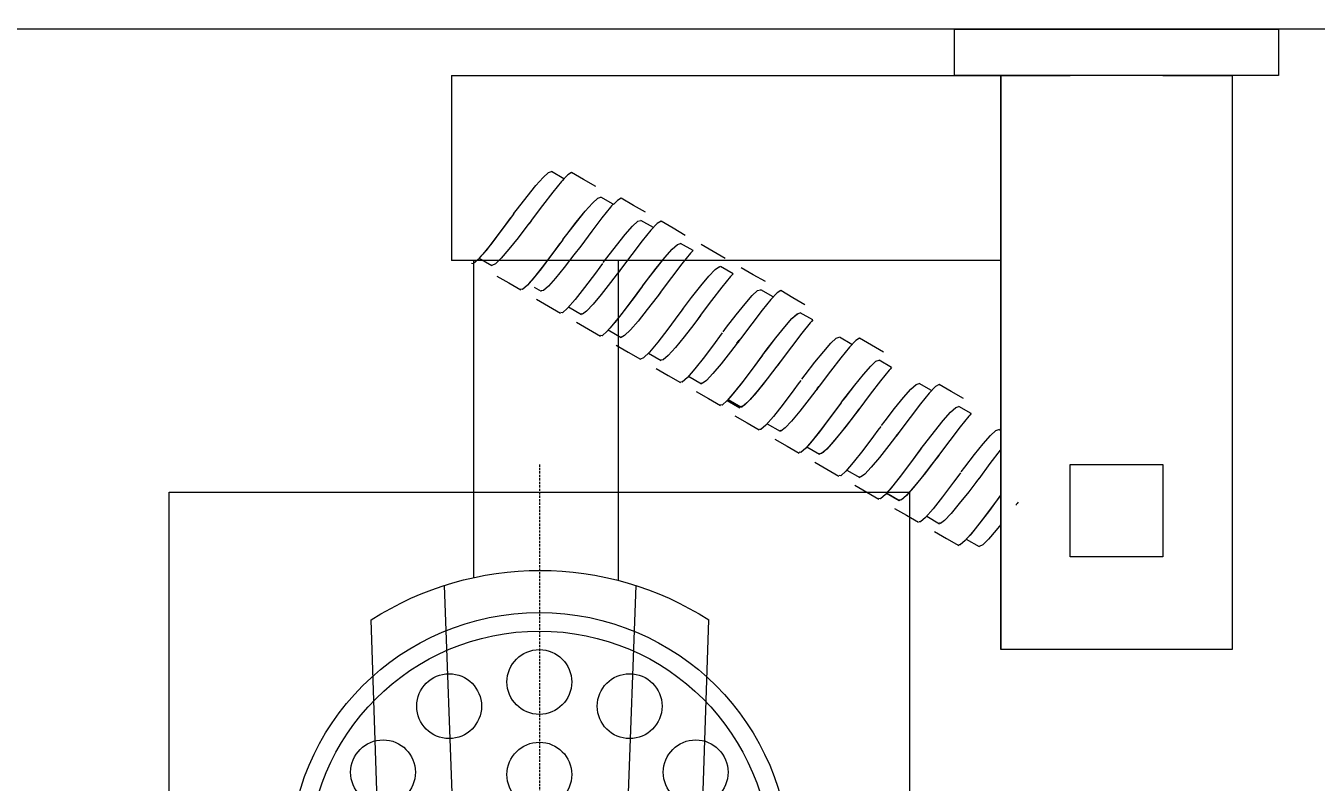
# Model space of a CAD drawing. Header units: millimetres. Extents: x -8913 to 62688, y -13000 to 43000.
# Drawn here: x 39407 to 39546.4, y 15093.7 to 15175.4 of the extents above; entities that cross this region are included whole.
import ezdxf

# ---------------------------------------------------------------- set-up
doc = ezdxf.new("R2010")
doc.units = ezdxf.units.MM
doc.header["$MEASUREMENT"] = 0
doc.header["$PDMODE"] = 1
doc.linetypes.add('1735 X DT-5BR-FFP$0$HIDDEN', pattern=[0.375, 0.25, -0.125])
doc.linetypes.add('HIDDEN', pattern=[0.375, 0.25, -0.125])
for name, color, linetype, lineweight in [('07--DIM-2', 2, 'Continuous', 25), ('1735 X DT-5BR-FFP$0$M--PLASTER-0', 8, 'Continuous', 9), ('1735 X DT-5BR-FFP$0$N--DRAINPOINT', 251, 'Continuous', 18), ('1735 X DT-5BR-FFP$0$N--SANITARY-1', 9, 'Continuous', 18), ('N--DRAINPOINT', 251, 'Continuous', 18), ('Z--X-REF', 7, 'Continuous', 0)]:
    doc.layers.add(name, color=color, linetype=linetype, lineweight=lineweight)
doc.styles.add('ISO', font='isocp2.shx', dxfattribs={"width": 0.8})
doc.dimstyles.new('1-100_AR', dxfattribs={"dimtxt": 225, "dimasz": 100, "dimexe": 100, "dimexo": 100, "dimgap": 0, "dimtad": 0, "dimdec": 0, "dimzin": 12, "dimdsep": 46, "dimtxsty": 'ISO', "dimblk": 'ARCHTICK', "dimcen": 100, "dimdle": 100, "dimclrd": 8, "dimclre": 9, "dimclrt": 2, "dimadec": 0, "dimazin": 0, "dimtfac": 1, "dimtdec": 0, "dimtmove": 0, "dimatfit": 2, "dimldrblk": 'ARCHTICK', "dimfxl": 1, "dimtvp": 0.75, "dimtolj": 1, "dimtzin": 12, "dimlwd": 9, "dimlwe": 9, "dimarcsym": 0})

# ---------------------------------------------------------------- blocks, each defined once
blk = doc.blocks.new('1735 X DT-5BR-FFP$0$HAND SHOWER P')
for p, q in [((-12.5, -5), (12.5, -5)), ((-5, -5), (-12.5, -5)), ((-12.5, -5), (-12.5, -67)), ((12.5, -5), (5, -5)), ((12.5, -67), (12.5, -5)), ((71.86, -5), (12.5, -5)), ((71.86, -5), (71.86, -25)), ((12.5, -25), (71.86, -25)), ((53.8, -59.53), (53.8, -25)), ((69.43, -59.21), (69.43, -25)), ((47.78, -173.14), (44.04, -63.8)), ((76.78, -173.14), (80.53, -63.8)), ((-12.5, -67), (12.5, -67)), ((-12.5, -67), (-5, -67)), ((5, -67), (12.5, -67))]:
    blk.add_line(p, q)
at = {"color": 250}
for p, q in [((59.7, -16.16), (61.05, -15.38)), ((54.38, -18.92), (55.72, -18.15)), ((50.04, -21.43), (51.39, -20.65)), ((45.75, -23.92), (47.1, -23.14)), ((68.85, -24.73), (67.47, -25.53)), ((41.43, -26.41), (42.77, -25.64)), ((62.92, -27.85), (62.15, -28.29)), ((37.09, -28.92), (38.44, -28.14)), ((32.8, -31.41), (34.16, -30.63)), ((59.19, -30), (57.79, -30.81)), ((28.59, -34.05), (29.94, -33.27)), ((54.91, -32.49), (53.52, -33.29)), ((24.31, -36.54), (25.66, -35.76)), ((50.58, -34.99), (49.21, -35.78)), ((46.24, -37.49), (44.85, -38.3)), ((19.98, -39.04), (21.33, -38.25)), ((41.96, -39.98), (40.58, -40.78)), ((42.08, -40.12), (40.71, -40.91)), ((15.69, -41.52), (17.04, -40.74)), ((37.74, -42.62), (36.35, -43.43)), ((12.5, -43.37), (12.71, -43.25)), ((33.46, -45.11), (32.08, -45.91)), ((33.46, -45.11), (32.09, -45.9)), ((29.13, -47.61), (27.73, -48.42)), ((24.85, -50.09), (23.46, -50.89)), ((24.84, -50.1), (23.47, -50.89)), ((20.51, -52.6), (19.11, -53.41)), ((16.23, -55.08), (14.84, -55.88)), ((51.94, -60.07), (56.28, -180.54)), ((72.63, -60.07), (68.29, -180.59))]:
    blk.add_line(p, q, dxfattribs=at)
for points in [[(17.5, 0), (-17.5, 0), (-17.5, -5), (17.5, -5)], [(17.5, -5), (17.5, 0)], [(-12.5, -5), (12.5, -5)], [(-12.5, -5), (-12.5, -67)], [(12.5, -5), (12.5, -67)]]:
    blk.add_lwpolyline(points)
blk.add_lwpolyline([(-5, -57), (5, -57), (5, -47), (-5, -47)], close=True)
for points in [[(56.26, -17, 0), (56.26, -17, 0), (57.57, -16.24, 0), (57.57, -16.24, 0), (57.57, -16.24, 0), (58.87, -15.48, 0), (58.87, -15.48, 0)], [(58.85, -15.53, 0), (58.85, -15.53, 0), (58.87, -15.48, 0), (58.87, -15.48, 0), (58.87, -15.48, 0), (59.28, -15.72, 0), (59.28, -15.72, 0), (59.28, -15.72, 0), (59.97, -16.45, 0), (59.97, -16.45, 0), (59.97, -16.45, 0), (60.9, -17.59, 0), (60.9, -17.59, 0), (60.9, -17.59, 0), (62.01, -19.05, 0), (62.01, -19.05, 0), (62.01, -19.05, 0), (63.22, -20.68, 0), (63.22, -20.68, 0), (63.22, -20.68, 0), (63.28, -20.75, 0), (63.49, -21.03, 0)], [(59.7, -16.16, 0), (59.86, -16.33, 0), (59.97, -16.45, 0), (59.97, -16.45, 0), (59.97, -16.45, 0), (60.9, -17.6, 0), (60.9, -17.6, 0), (60.9, -17.6, 0), (62.02, -19.05, 0), (62.02, -19.05, 0), (62.02, -19.05, 0), (63.23, -20.68, 0), (63.23, -20.68, 0), (63.23, -20.68, 0), (63.28, -20.76, 0), (63.49, -21.03, 0)], [(65.13, -19.95, 0), (65.13, -19.95, 0), (64.72, -19.42, 0), (64.72, -19.42, 0), (64.72, -19.42, 0), (63.68, -18.07, 0), (63.68, -18.07, 0), (63.68, -18.07, 0), (62.73, -16.9, 0), (62.73, -16.9, 0), (62.73, -16.9, 0), (61.95, -16.01, 0), (61.95, -16.01, 0), (61.95, -16.01, 0), (61.38, -15.48, 0), (61.38, -15.48, 0), (61.38, -15.48, 0), (61.05, -15.38, 0), (61.05, -15.38, 0), (61.05, -15.38, 0), (61.05, -15.38, 0), (61.05, -15.38, 0)], [(65.11, -19.92, 0), (65.11, -19.92, 0), (64.73, -19.42, 0), (64.73, -19.42, 0), (64.73, -19.42, 0), (63.68, -18.08, 0), (63.68, -18.08, 0), (63.68, -18.08, 0), (62.73, -16.9, 0), (62.73, -16.9, 0), (62.73, -16.9, 0), (61.95, -16.01, 0), (61.95, -16.01, 0), (61.95, -16.01, 0), (61.38, -15.48, 0), (61.38, -15.48, 0), (61.38, -15.48, 0), (61.05, -15.38, 0), (61.05, -15.38, 0), (61.05, -15.38, 0), (61.05, -15.38, 0), (61.05, -15.38, 0)], [(50.89, -19.78, 0), (50.89, -19.78, 0), (52.2, -19.03, 0), (52.2, -19.03, 0), (52.2, -19.03, 0), (53.5, -18.27, 0), (53.5, -18.27, 0)], [(53.48, -18.32, 0), (53.48, -18.32, 0), (53.5, -18.27, 0), (53.5, -18.27, 0), (53.5, -18.27, 0), (53.91, -18.5, 0), (53.91, -18.5, 0), (53.91, -18.5, 0), (54.33, -18.95, 0)], [(54.38, -18.92, 0), (54.55, -19.1, 0), (54.66, -19.21, 0), (54.66, -19.21, 0), (54.66, -19.21, 0), (55.59, -20.36, 0), (55.59, -20.36, 0), (55.59, -20.36, 0), (56.7, -21.82, 0), (56.7, -21.82, 0), (56.7, -21.82, 0), (57.89, -23.44, 0), (57.89, -23.44, 0), (57.89, -23.44, 0), (57.89, -23.44, 0), (57.89, -23.44, 0)], [(59.8, -22.72, 0), (59.8, -22.72, 0), (59.4, -22.19, 0), (59.4, -22.19, 0), (59.4, -22.19, 0), (58.35, -20.84, 0), (58.35, -20.84, 0), (58.35, -20.84, 0), (57.41, -19.67, 0), (57.41, -19.67, 0), (57.41, -19.67, 0), (56.62, -18.78, 0), (56.62, -18.78, 0), (56.62, -18.78, 0), (56.05, -18.25, 0), (56.05, -18.25, 0), (56.05, -18.25, 0), (55.72, -18.15, 0), (55.72, -18.15, 0), (55.72, -18.15, 0), (55.72, -18.15, 0), (55.72, -18.15, 0)], [(59.78, -22.69, 0), (59.78, -22.69, 0), (59.4, -22.19, 0), (59.4, -22.19, 0), (59.4, -22.19, 0), (58.36, -20.85, 0), (58.36, -20.85, 0), (58.36, -20.85, 0), (57.41, -19.67, 0), (57.41, -19.67, 0), (57.41, -19.67, 0), (56.62, -18.78, 0), (56.62, -18.78, 0), (56.62, -18.78, 0), (56.05, -18.25, 0), (56.05, -18.25, 0), (56.05, -18.25, 0), (55.72, -18.15, 0), (55.72, -18.15, 0), (55.72, -18.15, 0), (55.72, -18.15, 0), (55.72, -18.15, 0)], [(46.6, -22.27, 0), (46.6, -22.27, 0), (47.91, -21.51, 0), (47.91, -21.51, 0), (47.91, -21.51, 0), (49.21, -20.75, 0), (49.21, -20.75, 0)], [(49.19, -20.81, 0), (49.19, -20.81, 0), (49.21, -20.75, 0), (49.21, -20.75, 0), (49.21, -20.75, 0), (49.62, -20.99, 0), (49.62, -20.99, 0), (49.62, -20.99, 0), (50.31, -21.72, 0), (50.31, -21.72, 0), (50.31, -21.72, 0), (51.24, -22.86, 0), (51.24, -22.86, 0), (51.24, -22.86, 0), (52.35, -24.32, 0), (52.35, -24.32, 0), (52.35, -24.32, 0), (53.57, -25.95, 0), (53.57, -25.95, 0), (53.57, -25.95, 0), (53.62, -26.02, 0), (53.83, -26.3, 0)], [(55.45, -25.19, 0), (55.45, -25.19, 0), (55.07, -24.7, 0), (55.07, -24.7, 0), (55.07, -24.7, 0), (54.03, -23.35, 0), (54.03, -23.35, 0), (54.03, -23.35, 0), (53.08, -22.18, 0), (53.08, -22.18, 0), (53.08, -22.18, 0), (52.3, -21.28, 0), (52.3, -21.28, 0), (52.3, -21.28, 0), (51.72, -20.75, 0), (51.72, -20.75, 0), (51.72, -20.75, 0), (51.39, -20.65, 0), (51.39, -20.65, 0), (51.39, -20.65, 0), (51.39, -20.65, 0), (51.39, -20.65, 0)], [(63.23, -20.69, 0), (63.23, -20.69, 0), (63.59, -21.15, 0), (63.59, -21.15, 0), (63.59, -21.15, 0), (64.65, -22.53, 0), (64.65, -22.53, 0), (64.65, -22.53, 0), (65.64, -23.77, 0), (65.64, -23.77, 0), (65.64, -23.77, 0), (66.47, -24.73, 0), (66.47, -24.73, 0), (66.47, -24.73, 0), (67.09, -25.34, 0), (67.09, -25.34, 0), (67.09, -25.34, 0), (67.47, -25.53, 0), (67.47, -25.53, 0), (67.47, -25.53, 0), (67.49, -25.48, 0), (67.49, -25.48, 0)], [(63.25, -20.71, 0), (63.36, -20.86, 0), (63.45, -20.99, 0), (63.48, -21.03, 0)], [(65.13, -19.95, 0), (65.13, -19.95, 0), (65.13, -19.95, 0), (65.13, -19.95, 0), (65.13, -19.95, 0), (65.13, -19.95, 0), (65.13, -19.95, 0)], [(65.13, -19.95, 0), (65.13, -19.95, 0), (65.14, -19.97, 0), (65.14, -19.97, 0), (65.14, -19.97, 0), (66.36, -21.61, 0), (66.36, -21.61, 0), (66.36, -21.61, 0), (67.49, -23.1, 0), (67.49, -23.1, 0), (67.49, -23.1, 0), (68.45, -24.29, 0), (68.45, -24.29, 0), (68.45, -24.29, 0), (68.67, -24.53, 0), (68.85, -24.73, 0)], [(65.2, -20.04, 0), (65.49, -20.43, 0), (65.96, -21.07, 0), (65.96, -21.07, 0), (65.96, -21.07, 0), (67.13, -22.62, 0), (67.13, -22.62, 0), (67.13, -22.62, 0), (68.15, -23.93, 0), (68.15, -23.93, 0), (68.15, -23.93, 0), (68.97, -24.87, 0), (68.97, -24.87, 0), (68.97, -24.87, 0), (69.51, -25.35, 0), (69.51, -25.35, 0), (69.51, -25.35, 0), (69.68, -25.32, 0), (69.68, -25.32, 0)], [(42.27, -24.77, 0), (42.27, -24.77, 0), (43.58, -24.02, 0), (43.58, -24.02, 0), (43.58, -24.02, 0), (44.88, -23.26, 0), (44.88, -23.26, 0)], [(51.16, -27.68, 0), (51.16, -27.68, 0), (50.78, -27.18, 0), (50.78, -27.18, 0), (50.78, -27.18, 0), (49.74, -25.84, 0), (49.74, -25.84, 0), (49.74, -25.84, 0), (48.79, -24.66, 0), (48.79, -24.66, 0), (48.79, -24.66, 0), (48.01, -23.77, 0), (48.01, -23.77, 0), (48.01, -23.77, 0), (47.43, -23.24, 0), (47.43, -23.24, 0), (47.43, -23.24, 0), (47.1, -23.14, 0), (47.1, -23.14, 0), (47.1, -23.14, 0), (47.1, -23.14, 0), (47.1, -23.14, 0)], [(51.19, -27.71, 0), (51.19, -27.71, 0), (50.78, -27.18, 0), (50.78, -27.18, 0), (50.78, -27.18, 0), (49.73, -25.83, 0), (49.73, -25.83, 0), (49.73, -25.83, 0), (48.79, -24.66, 0), (48.79, -24.66, 0), (48.79, -24.66, 0), (48, -23.77, 0), (48, -23.77, 0), (48, -23.77, 0), (47.43, -23.24, 0), (47.43, -23.24, 0), (47.43, -23.24, 0), (47.1, -23.14, 0), (47.1, -23.14, 0), (47.1, -23.14, 0), (47.1, -23.14, 0), (47.1, -23.14, 0)], [(57.89, -23.44, 0), (57.89, -23.44, 0), (58.62, -24.39, 0), (58.62, -24.39, 0), (58.62, -24.39, 0), (59.67, -25.74, 0), (59.67, -25.74, 0), (59.67, -25.74, 0), (60.61, -26.89, 0), (60.61, -26.89, 0), (60.61, -26.89, 0), (61.37, -27.75, 0), (61.37, -27.75, 0), (61.37, -27.75, 0), (61.92, -28.22, 0), (61.92, -28.22, 0), (61.92, -28.22, 0), (62.16, -28.25, 0), (62.16, -28.25, 0)], [(59.8, -22.72, 0), (59.8, -22.72, 0), (59.82, -22.74, 0), (59.82, -22.74, 0), (59.82, -22.74, 0), (61.04, -24.38, 0), (61.04, -24.38, 0), (61.04, -24.38, 0), (62.17, -25.87, 0), (62.17, -25.87, 0), (62.17, -25.87, 0), (63.13, -27.06, 0), (63.13, -27.06, 0), (63.13, -27.06, 0), (63.35, -27.3, 0), (63.53, -27.5, 0)], [(59.87, -22.81, 0), (60.16, -23.2, 0), (60.63, -23.84, 0), (60.63, -23.84, 0), (60.63, -23.84, 0), (61.8, -25.39, 0), (61.8, -25.39, 0), (61.8, -25.39, 0), (62.83, -26.7, 0), (62.83, -26.7, 0), (62.83, -26.7, 0), (63.64, -27.64, 0), (63.64, -27.64, 0), (63.64, -27.64, 0), (64.19, -28.12, 0), (64.19, -28.12, 0), (64.19, -28.12, 0), (64.35, -28.09, 0), (64.35, -28.09, 0)], [(45.75, -23.92, 0), (45.92, -24.09, 0), (46.03, -24.21, 0), (46.03, -24.21, 0), (46.03, -24.21, 0), (46.96, -25.35, 0), (46.96, -25.35, 0), (46.96, -25.35, 0), (48.07, -26.81, 0), (48.07, -26.81, 0), (48.07, -26.81, 0), (49.29, -28.44, 0), (49.29, -28.44, 0), (49.29, -28.44, 0), (49.34, -28.52, 0), (49.54, -28.79, 0)], [(37.94, -27.27, 0), (37.94, -27.27, 0), (39.25, -26.52, 0), (39.25, -26.52, 0), (39.25, -26.52, 0), (40.55, -25.76, 0), (40.55, -25.76, 0)], [(41.43, -26.41, 0), (41.6, -26.59, 0), (41.71, -26.7, 0), (41.71, -26.7, 0), (41.71, -26.7, 0), (42.64, -27.85, 0), (42.64, -27.85, 0), (42.64, -27.85, 0), (43.75, -29.31, 0), (43.75, -29.31, 0), (43.75, -29.31, 0), (44.97, -30.94, 0), (44.97, -30.94, 0), (44.97, -30.94, 0), (45.02, -31.01, 0), (45.22, -31.29, 0)], [(46.9, -30.26, 0), (46.9, -30.26, 0), (45.92, -28.99, 0), (45.92, -28.99, 0), (45.92, -28.99, 0), (44.91, -27.72, 0), (44.91, -27.72, 0), (44.91, -27.72, 0), (44.04, -26.67, 0), (44.04, -26.67, 0), (44.04, -26.67, 0), (43.36, -25.95, 0), (43.36, -25.95, 0), (43.36, -25.95, 0), (42.91, -25.63, 0), (42.91, -25.63, 0), (42.91, -25.63, 0), (42.81, -25.69, 0), (42.81, -25.69, 0)], [(53.56, -25.94, 0), (53.56, -25.94, 0), (53.57, -25.95, 0), (53.57, -25.95, 0), (53.57, -25.95, 0), (54.65, -27.35, 0), (54.65, -27.35, 0), (54.65, -27.35, 0), (55.67, -28.65, 0), (55.67, -28.65, 0), (55.67, -28.65, 0), (56.55, -29.71, 0), (56.55, -29.71, 0), (56.55, -29.71, 0), (57.25, -30.45, 0), (57.25, -30.45, 0), (57.25, -30.45, 0), (57.71, -30.78, 0), (57.71, -30.78, 0), (57.71, -30.78, 0), (57.82, -30.73, 0), (57.82, -30.73, 0)], [(55.54, -25.31, 0), (55.83, -25.7, 0), (56.3, -26.34, 0), (56.3, -26.34, 0), (56.3, -26.34, 0), (57.47, -27.89, 0), (57.47, -27.89, 0), (57.47, -27.89, 0), (58.5, -29.2, 0), (58.5, -29.2, 0), (58.5, -29.2, 0), (59.31, -30.14, 0), (59.31, -30.14, 0), (59.31, -30.14, 0), (59.86, -30.62, 0), (59.86, -30.62, 0), (59.86, -30.62, 0), (60.02, -30.6, 0), (60.02, -30.6, 0)], [(51.18, -27.71, 0), (51.18, -27.71, 0), (51.2, -27.73, 0), (51.2, -27.73, 0), (51.2, -27.73, 0), (52.42, -29.37, 0), (52.42, -29.37, 0), (52.42, -29.37, 0), (53.55, -30.86, 0), (53.55, -30.86, 0), (53.55, -30.86, 0), (54.51, -32.05, 0), (54.51, -32.05, 0), (54.51, -32.05, 0), (54.73, -32.29, 0), (54.91, -32.49, 0)], [(51.19, -27.71, 0), (51.19, -27.71, 0), (51.19, -27.71, 0), (51.19, -27.71, 0), (51.19, -27.71, 0), (51.19, -27.71, 0), (51.19, -27.71, 0)], [(51.26, -27.8, 0), (51.55, -28.19, 0), (52.02, -28.83, 0), (52.02, -28.83, 0), (52.02, -28.83, 0), (53.18, -30.38, 0), (53.18, -30.38, 0), (53.18, -30.38, 0), (54.21, -31.69, 0), (54.21, -31.69, 0), (54.21, -31.69, 0), (55.02, -32.63, 0), (55.02, -32.63, 0), (55.02, -32.63, 0), (55.57, -33.11, 0), (55.57, -33.11, 0), (55.57, -33.11, 0), (55.73, -33.08, 0), (55.73, -33.08, 0)], [(66.96, -26.66, 0), (66.96, -26.66, 0), (65.65, -27.41, 0), (65.65, -27.41, 0), (65.65, -27.41, 0), (64.35, -28.17, 0), (64.35, -28.17, 0)], [(33.66, -29.76, 0), (33.66, -29.76, 0), (34.96, -29, 0), (34.96, -29, 0), (34.96, -29, 0), (36.27, -28.24, 0), (36.27, -28.24, 0)], [(36.25, -28.3, 0), (36.25, -28.3, 0), (36.27, -28.24, 0), (36.27, -28.24, 0), (36.27, -28.24, 0), (36.67, -28.48, 0), (36.67, -28.48, 0), (36.67, -28.48, 0), (37.36, -29.21, 0), (37.36, -29.21, 0), (37.36, -29.21, 0), (38.3, -30.35, 0), (38.3, -30.35, 0), (38.3, -30.35, 0), (39.41, -31.81, 0), (39.41, -31.81, 0), (39.41, -31.81, 0), (40.62, -33.44, 0), (40.62, -33.44, 0), (40.62, -33.44, 0), (40.68, -33.51, 0), (40.88, -33.79, 0)], [(42.5, -32.68, 0), (42.5, -32.68, 0), (42.12, -32.19, 0), (42.12, -32.19, 0), (42.12, -32.19, 0), (41.08, -30.84, 0), (41.08, -30.84, 0), (41.08, -30.84, 0), (40.13, -29.67, 0), (40.13, -29.67, 0), (40.13, -29.67, 0), (39.35, -28.77, 0), (39.35, -28.77, 0), (39.35, -28.77, 0), (38.77, -28.24, 0), (38.77, -28.24, 0), (38.77, -28.24, 0), (38.45, -28.14, 0), (38.45, -28.14, 0), (38.45, -28.14, 0), (38.44, -28.14, 0), (38.44, -28.14, 0)], [(49.28, -28.45, 0), (49.28, -28.45, 0), (49.64, -28.91, 0), (49.64, -28.91, 0), (49.64, -28.91, 0), (50.71, -30.29, 0), (50.71, -30.29, 0), (50.71, -30.29, 0), (51.69, -31.53, 0), (51.69, -31.53, 0), (51.69, -31.53, 0), (52.52, -32.49, 0), (52.52, -32.49, 0), (52.52, -32.49, 0), (53.14, -33.1, 0), (53.14, -33.1, 0), (53.14, -33.1, 0), (53.52, -33.29, 0), (53.52, -33.29, 0), (53.52, -33.29, 0), (53.54, -33.24, 0), (53.54, -33.24, 0)], [(49.3, -28.47, 0), (49.42, -28.62, 0), (49.51, -28.75, 0), (49.54, -28.79, 0)], [(62.67, -29.15, 0), (62.67, -29.15, 0), (61.37, -29.9, 0), (61.37, -29.9, 0), (61.37, -29.9, 0), (60.06, -30.66, 0), (60.06, -30.66, 0)], [(38.24, -35.2, 0), (38.24, -35.2, 0), (37.83, -34.67, 0), (37.83, -34.67, 0), (37.83, -34.67, 0), (36.79, -33.32, 0), (36.79, -33.32, 0), (36.79, -33.32, 0), (35.84, -32.15, 0), (35.84, -32.15, 0), (35.84, -32.15, 0), (35.06, -31.26, 0), (35.06, -31.26, 0), (35.06, -31.26, 0), (34.48, -30.73, 0), (34.48, -30.73, 0), (34.48, -30.73, 0), (34.16, -30.63, 0), (34.16, -30.63, 0), (34.16, -30.63, 0), (34.16, -30.63, 0), (34.16, -30.63, 0)], [(38.21, -35.17, 0), (38.21, -35.17, 0), (37.84, -34.67, 0), (37.84, -34.67, 0), (37.84, -34.67, 0), (36.79, -33.33, 0), (36.79, -33.33, 0), (36.79, -33.33, 0), (35.84, -32.15, 0), (35.84, -32.15, 0), (35.84, -32.15, 0), (35.06, -31.26, 0), (35.06, -31.26, 0), (35.06, -31.26, 0), (34.49, -30.73, 0), (34.49, -30.73, 0), (34.49, -30.73, 0), (34.16, -30.63, 0), (34.16, -30.63, 0), (34.16, -30.63, 0), (34.16, -30.63, 0), (34.16, -30.63, 0)], [(46.86, -30.21, 0), (47.14, -30.59, 0), (47.28, -30.78, 0), (47.28, -30.78, 0), (47.28, -30.78, 0), (48.48, -32.39, 0), (48.48, -32.39, 0), (48.48, -32.39, 0), (49.56, -33.79, 0), (49.56, -33.79, 0), (49.56, -33.79, 0), (50.45, -34.87, 0), (50.45, -34.87, 0), (50.45, -34.87, 0), (51.09, -35.5, 0), (51.09, -35.5, 0), (51.09, -35.5, 0), (51.44, -35.64, 0), (51.44, -35.64, 0)], [(32.8, -31.41, 0), (32.97, -31.58, 0), (33.08, -31.7, 0), (33.08, -31.7, 0), (33.08, -31.7, 0), (34.01, -32.84, 0), (34.01, -32.84, 0), (34.01, -32.84, 0), (35.13, -34.3, 0), (35.13, -34.3, 0), (35.13, -34.3, 0), (36.34, -35.93, 0), (36.34, -35.93, 0), (36.34, -35.93, 0), (36.39, -36.01, 0), (36.6, -36.28, 0)], [(44.94, -30.93, 0), (44.94, -30.93, 0), (45.67, -31.88, 0), (45.67, -31.88, 0), (45.67, -31.88, 0), (46.72, -33.23, 0), (46.72, -33.23, 0), (46.72, -33.23, 0), (47.66, -34.38, 0), (47.66, -34.38, 0), (47.66, -34.38, 0), (48.42, -35.24, 0), (48.42, -35.24, 0), (48.42, -35.24, 0), (48.97, -35.71, 0), (48.97, -35.71, 0), (48.97, -35.71, 0), (49.22, -35.74, 0), (49.22, -35.74, 0)], [(58.35, -31.65, 0), (58.35, -31.65, 0), (57.04, -32.4, 0), (57.04, -32.4, 0), (57.04, -32.4, 0), (55.73, -33.16, 0), (55.73, -33.16, 0)], [(25.16, -34.89, 0), (25.16, -34.89, 0), (26.46, -34.13, 0), (26.46, -34.13, 0), (26.46, -34.13, 0), (27.77, -33.37, 0), (27.77, -33.37, 0)], [(27.75, -33.43, 0), (27.75, -33.43, 0), (27.77, -33.37, 0), (27.77, -33.37, 0), (27.77, -33.37, 0), (28.17, -33.61, 0), (28.17, -33.61, 0), (28.17, -33.61, 0), (28.86, -34.34, 0), (28.86, -34.34, 0), (28.86, -34.34, 0), (29.8, -35.48, 0), (29.8, -35.48, 0), (29.8, -35.48, 0), (30.91, -36.94, 0), (30.91, -36.94, 0), (30.91, -36.94, 0), (32.12, -38.57, 0), (32.12, -38.57, 0), (32.12, -38.57, 0), (32.18, -38.64, 0), (32.38, -38.92, 0)], [(34, -37.81, 0), (34, -37.81, 0), (33.63, -37.32, 0), (33.63, -37.32, 0), (33.63, -37.32, 0), (32.58, -35.97, 0), (32.58, -35.97, 0), (32.58, -35.97, 0), (31.63, -34.8, 0), (31.63, -34.8, 0), (31.63, -34.8, 0), (30.85, -33.9, 0), (30.85, -33.9, 0), (30.85, -33.9, 0), (30.28, -33.37, 0), (30.28, -33.37, 0), (30.28, -33.37, 0), (29.95, -33.27, 0), (29.95, -33.27, 0), (29.95, -33.27, 0), (29.95, -33.27, 0), (29.95, -33.27, 0)], [(40.62, -33.43, 0), (40.62, -33.43, 0), (40.62, -33.44, 0), (40.62, -33.44, 0), (40.62, -33.44, 0), (41.7, -34.84, 0), (41.7, -34.84, 0), (41.7, -34.84, 0), (42.72, -36.14, 0), (42.72, -36.14, 0), (42.72, -36.14, 0), (43.61, -37.2, 0), (43.61, -37.2, 0), (43.61, -37.2, 0), (44.3, -37.94, 0), (44.3, -37.94, 0), (44.3, -37.94, 0), (44.76, -38.27, 0), (44.76, -38.27, 0), (44.76, -38.27, 0), (44.87, -38.22, 0), (44.87, -38.22, 0)], [(42.6, -32.8, 0), (42.89, -33.19, 0), (43.36, -33.83, 0), (43.36, -33.83, 0), (43.36, -33.83, 0), (44.53, -35.38, 0), (44.53, -35.38, 0), (44.53, -35.38, 0), (45.55, -36.69, 0), (45.55, -36.69, 0), (45.55, -36.69, 0), (46.36, -37.63, 0), (46.36, -37.63, 0), (46.36, -37.63, 0), (46.91, -38.11, 0), (46.91, -38.11, 0), (46.91, -38.11, 0), (47.08, -38.09, 0), (47.08, -38.09, 0)], [(40.8, -33.6, 0), (40.92, -33.75, 0), (41.01, -33.88, 0), (41.04, -33.92, 0)], [(54.06, -34.14, 0), (54.06, -34.14, 0), (52.75, -34.89, 0), (52.75, -34.89, 0), (52.75, -34.89, 0), (51.44, -35.64, 0), (51.44, -35.64, 0)], [(29.74, -40.33, 0), (29.74, -40.33, 0), (29.33, -39.8, 0), (29.33, -39.8, 0), (29.33, -39.8, 0), (28.29, -38.45, 0), (28.29, -38.45, 0), (28.29, -38.45, 0), (27.34, -37.28, 0), (27.34, -37.28, 0), (27.34, -37.28, 0), (26.56, -36.39, 0), (26.56, -36.39, 0), (26.56, -36.39, 0), (25.99, -35.86, 0), (25.99, -35.86, 0), (25.99, -35.86, 0), (25.66, -35.76, 0), (25.66, -35.76, 0), (25.66, -35.76, 0), (25.66, -35.76, 0), (25.66, -35.76, 0)], [(29.72, -40.3, 0), (29.72, -40.3, 0), (29.34, -39.8, 0), (29.34, -39.8, 0), (29.34, -39.8, 0), (28.29, -38.46, 0), (28.29, -38.46, 0), (28.29, -38.46, 0), (27.34, -37.28, 0), (27.34, -37.28, 0), (27.34, -37.28, 0), (26.56, -36.39, 0), (26.56, -36.39, 0), (26.56, -36.39, 0), (25.99, -35.86, 0), (25.99, -35.86, 0), (25.99, -35.86, 0), (25.66, -35.76, 0), (25.66, -35.76, 0), (25.66, -35.76, 0), (25.66, -35.76, 0), (25.66, -35.76, 0)], [(36.34, -35.94, 0), (36.34, -35.94, 0), (36.7, -36.4, 0), (36.7, -36.4, 0), (36.7, -36.4, 0), (37.76, -37.78, 0), (37.76, -37.78, 0), (37.76, -37.78, 0), (38.75, -39.02, 0), (38.75, -39.02, 0), (38.75, -39.02, 0), (39.58, -39.98, 0), (39.58, -39.98, 0), (39.58, -39.98, 0), (40.2, -40.59, 0), (40.2, -40.59, 0), (40.2, -40.59, 0), (40.58, -40.78, 0), (40.58, -40.78, 0), (40.58, -40.78, 0), (40.6, -40.73, 0), (40.6, -40.73, 0)], [(36.35, -35.96, 0), (36.47, -36.11, 0), (36.56, -36.24, 0), (36.59, -36.28, 0)], [(36.44, -36.06, 0), (36.44, -36.06, 0), (37.17, -37.01, 0), (37.17, -37.01, 0), (37.17, -37.01, 0), (38.22, -38.36, 0), (38.22, -38.36, 0), (38.22, -38.36, 0), (39.16, -39.51, 0), (39.16, -39.51, 0), (39.16, -39.51, 0), (39.93, -40.37, 0), (39.93, -40.37, 0), (39.93, -40.37, 0), (40.47, -40.84, 0), (40.47, -40.84, 0), (40.47, -40.84, 0), (40.72, -40.87, 0), (40.72, -40.87, 0)], [(38.24, -35.2, 0), (38.24, -35.2, 0), (38.24, -35.2, 0), (38.24, -35.2, 0), (38.24, -35.2, 0), (38.24, -35.2, 0), (38.24, -35.2, 0)], [(38.24, -35.2, 0), (38.24, -35.2, 0), (38.25, -35.22, 0), (38.25, -35.22, 0), (38.25, -35.22, 0), (39.47, -36.86, 0), (39.47, -36.86, 0), (39.47, -36.86, 0), (40.6, -38.35, 0), (40.6, -38.35, 0), (40.6, -38.35, 0), (41.56, -39.54, 0), (41.56, -39.54, 0), (41.56, -39.54, 0), (41.78, -39.78, 0), (41.96, -39.98, 0)], [(38.31, -35.29, 0), (38.6, -35.68, 0), (39.07, -36.32, 0), (39.07, -36.32, 0), (39.07, -36.32, 0), (40.24, -37.87, 0), (40.24, -37.87, 0), (40.24, -37.87, 0), (41.26, -39.18, 0), (41.26, -39.18, 0), (41.26, -39.18, 0), (42.08, -40.12, 0), (42.08, -40.12, 0), (42.08, -40.12, 0), (42.62, -40.6, 0), (42.62, -40.6, 0), (42.62, -40.6, 0), (42.79, -40.57, 0), (42.79, -40.57, 0)], [(24.31, -36.54, 0), (24.47, -36.71, 0), (24.58, -36.83, 0), (24.58, -36.83, 0), (24.58, -36.83, 0), (25.51, -37.97, 0), (25.51, -37.97, 0), (25.51, -37.97, 0), (26.63, -39.43, 0), (26.63, -39.43, 0), (26.63, -39.43, 0), (27.84, -41.06, 0), (27.84, -41.06, 0), (27.84, -41.06, 0), (27.89, -41.14, 0), (28.1, -41.41, 0)], [(49.73, -36.64, 0), (49.73, -36.64, 0), (48.42, -37.39, 0), (48.42, -37.39, 0), (48.42, -37.39, 0), (47.11, -38.15, 0), (47.11, -38.15, 0)], [(16.54, -39.88, 0), (16.54, -39.88, 0), (17.85, -39.12, 0), (17.85, -39.12, 0), (17.85, -39.12, 0), (19.15, -38.36, 0), (19.15, -38.36, 0)], [(19.13, -38.41, 0), (19.13, -38.41, 0), (19.15, -38.36, 0), (19.15, -38.36, 0), (19.15, -38.36, 0), (19.56, -38.6, 0), (19.56, -38.6, 0), (19.56, -38.6, 0), (20.25, -39.32, 0), (20.25, -39.32, 0), (20.25, -39.32, 0), (21.18, -40.47, 0), (21.18, -40.47, 0), (21.18, -40.47, 0), (22.29, -41.93, 0), (22.29, -41.93, 0), (22.29, -41.93, 0), (23.51, -43.56, 0), (23.51, -43.56, 0), (23.51, -43.56, 0), (23.56, -43.63, 0), (23.77, -43.91, 0)], [(25.39, -42.8, 0), (25.39, -42.8, 0), (25.01, -42.3, 0), (25.01, -42.3, 0), (25.01, -42.3, 0), (23.97, -40.96, 0), (23.97, -40.96, 0), (23.97, -40.96, 0), (23.02, -39.78, 0), (23.02, -39.78, 0), (23.02, -39.78, 0), (22.24, -38.89, 0), (22.24, -38.89, 0), (22.24, -38.89, 0), (21.66, -38.36, 0), (21.66, -38.36, 0), (21.66, -38.36, 0), (21.33, -38.25, 0), (21.33, -38.25, 0), (21.33, -38.25, 0), (21.33, -38.26, 0), (21.33, -38.26, 0)], [(32.12, -38.56, 0), (32.12, -38.56, 0), (32.12, -38.57, 0), (32.12, -38.57, 0), (32.12, -38.57, 0), (33.2, -39.97, 0), (33.2, -39.97, 0), (33.2, -39.97, 0), (34.22, -41.27, 0), (34.22, -41.27, 0), (34.22, -41.27, 0), (35.11, -42.33, 0), (35.11, -42.33, 0), (35.11, -42.33, 0), (35.8, -43.07, 0), (35.8, -43.07, 0), (35.8, -43.07, 0), (36.27, -43.4, 0), (36.27, -43.4, 0), (36.27, -43.4, 0), (36.37, -43.35, 0), (36.37, -43.35, 0)], [(32.19, -38.59, 0), (32.3, -38.74, 0), (32.39, -38.86, 0), (32.43, -38.91, 0)], [(34.1, -37.93, 0), (34.39, -38.32, 0), (34.86, -38.96, 0), (34.86, -38.96, 0), (34.86, -38.96, 0), (36.03, -40.51, 0), (36.03, -40.51, 0), (36.03, -40.51, 0), (37.05, -41.82, 0), (37.05, -41.82, 0), (37.05, -41.82, 0), (37.87, -42.76, 0), (37.87, -42.76, 0), (37.87, -42.76, 0), (38.41, -43.24, 0), (38.41, -43.24, 0), (38.41, -43.24, 0), (38.58, -43.22, 0), (38.58, -43.22, 0)], [(29.74, -40.32, 0), (29.74, -40.32, 0), (29.75, -40.35, 0), (29.75, -40.35, 0), (29.75, -40.35, 0), (30.97, -41.99, 0), (30.97, -41.99, 0), (30.97, -41.99, 0), (32.1, -43.48, 0), (32.1, -43.48, 0), (32.1, -43.48, 0), (33.06, -44.67, 0), (33.06, -44.67, 0), (33.06, -44.67, 0), (33.28, -44.91, 0), (33.46, -45.11, 0)], [(29.74, -40.33, 0), (29.74, -40.33, 0), (29.74, -40.33, 0), (29.74, -40.33, 0), (29.74, -40.33, 0), (29.74, -40.33, 0), (29.74, -40.33, 0)], [(29.81, -40.42, 0), (30.1, -40.81, 0), (30.57, -41.45, 0), (30.57, -41.45, 0), (30.57, -41.45, 0), (31.74, -43, 0), (31.74, -43, 0), (31.74, -43, 0), (32.76, -44.31, 0), (32.76, -44.31, 0), (32.76, -44.31, 0), (33.58, -45.25, 0), (33.58, -45.25, 0), (33.58, -45.25, 0), (34.12, -45.73, 0), (34.12, -45.73, 0), (34.12, -45.73, 0), (34.29, -45.7, 0), (34.29, -45.7, 0)], [(45.4, -39.14, 0), (45.4, -39.14, 0), (44.09, -39.89, 0), (44.09, -39.89, 0), (44.09, -39.89, 0), (42.78, -40.65, 0), (42.78, -40.65, 0)], [(15.69, -41.52, 0), (15.86, -41.7, 0), (15.97, -41.81, 0), (15.97, -41.81, 0), (15.97, -41.81, 0), (16.9, -42.96, 0), (16.9, -42.96, 0), (16.9, -42.96, 0), (18.01, -44.42, 0), (18.01, -44.42, 0), (18.01, -44.42, 0), (19.23, -46.05, 0), (19.23, -46.05, 0), (19.23, -46.05, 0), (19.28, -46.12, 0), (19.48, -46.4, 0)], [(21.13, -45.31, 0), (21.13, -45.31, 0), (20.72, -44.79, 0), (20.72, -44.79, 0), (20.72, -44.79, 0), (19.67, -43.44, 0), (19.67, -43.44, 0), (19.67, -43.44, 0), (18.73, -42.27, 0), (18.73, -42.27, 0), (18.73, -42.27, 0), (17.94, -41.37, 0), (17.94, -41.37, 0), (17.94, -41.37, 0), (17.37, -40.85, 0), (17.37, -40.85, 0), (17.37, -40.85, 0), (17.04, -40.74, 0), (17.04, -40.74, 0), (17.04, -40.74, 0), (17.04, -40.74, 0), (17.04, -40.74, 0)], [(21.1, -45.28, 0), (21.1, -45.28, 0), (20.72, -44.79, 0), (20.72, -44.79, 0), (20.72, -44.79, 0), (19.68, -43.44, 0), (19.68, -43.44, 0), (19.68, -43.44, 0), (18.73, -42.27, 0), (18.73, -42.27, 0), (18.73, -42.27, 0), (17.95, -41.38, 0), (17.95, -41.38, 0), (17.95, -41.38, 0), (17.37, -40.85, 0), (17.37, -40.85, 0), (17.37, -40.85, 0), (17.04, -40.74, 0), (17.04, -40.74, 0), (17.04, -40.74, 0), (17.04, -40.74, 0), (17.04, -40.74, 0)], [(27.83, -41.05, 0), (27.83, -41.05, 0), (28.56, -42, 0), (28.56, -42, 0), (28.56, -42, 0), (29.61, -43.34, 0), (29.61, -43.34, 0), (29.61, -43.34, 0), (30.55, -44.5, 0), (30.55, -44.5, 0), (30.55, -44.5, 0), (31.31, -45.36, 0), (31.31, -45.36, 0), (31.31, -45.36, 0), (31.86, -45.83, 0), (31.86, -45.83, 0), (31.86, -45.83, 0), (32.1, -45.86, 0), (32.1, -45.86, 0)], [(27.84, -41.07, 0), (27.84, -41.07, 0), (28.2, -41.53, 0), (28.2, -41.53, 0), (28.2, -41.53, 0), (29.26, -42.91, 0), (29.26, -42.91, 0), (29.26, -42.91, 0), (30.25, -44.15, 0), (30.25, -44.15, 0), (30.25, -44.15, 0), (31.08, -45.11, 0), (31.08, -45.11, 0), (31.08, -45.11, 0), (31.7, -45.72, 0), (31.7, -45.72, 0), (31.7, -45.72, 0), (32.08, -45.91, 0), (32.08, -45.91, 0), (32.08, -45.91, 0), (32.1, -45.86, 0), (32.1, -45.86, 0)], [(27.86, -41.09, 0), (27.97, -41.24, 0), (28.06, -41.37, 0), (28.09, -41.41, 0)], [(41.23, -41.77, 0), (41.23, -41.77, 0), (39.92, -42.52, 0), (39.92, -42.52, 0), (39.92, -42.52, 0), (38.61, -43.28, 0), (38.61, -43.28, 0)], [(25.48, -42.92, 0), (25.77, -43.31, 0), (26.24, -43.95, 0), (26.24, -43.95, 0), (26.24, -43.95, 0), (27.41, -45.5, 0), (27.41, -45.5, 0), (27.41, -45.5, 0), (28.44, -46.81, 0), (28.44, -46.81, 0), (28.44, -46.81, 0), (29.25, -47.75, 0), (29.25, -47.75, 0), (29.25, -47.75, 0), (29.8, -48.23, 0), (29.8, -48.23, 0), (29.8, -48.23, 0), (29.96, -48.2, 0), (29.96, -48.2, 0)], [(16.77, -47.79, 0), (16.77, -47.79, 0), (16.39, -47.29, 0), (16.39, -47.29, 0), (16.39, -47.29, 0), (15.35, -45.95, 0), (15.35, -45.95, 0), (15.35, -45.95, 0), (14.4, -44.77, 0), (14.4, -44.77, 0), (14.4, -44.77, 0), (13.62, -43.88, 0), (13.62, -43.88, 0), (13.62, -43.88, 0), (13.04, -43.35, 0), (13.04, -43.35, 0), (13.04, -43.35, 0), (12.71, -43.24, 0), (12.71, -43.24, 0), (12.71, -43.24, 0), (12.71, -43.25, 0), (12.71, -43.25, 0)], [(23.5, -43.55, 0), (23.5, -43.55, 0), (23.51, -43.55, 0), (23.51, -43.55, 0), (23.51, -43.55, 0), (24.59, -44.96, 0), (24.59, -44.96, 0), (24.59, -44.96, 0), (25.61, -46.25, 0), (25.61, -46.25, 0), (25.61, -46.25, 0), (26.49, -47.32, 0), (26.49, -47.32, 0), (26.49, -47.32, 0), (27.19, -48.06, 0), (27.19, -48.06, 0), (27.19, -48.06, 0), (27.65, -48.39, 0), (27.65, -48.39, 0), (27.65, -48.39, 0), (27.76, -48.34, 0), (27.76, -48.34, 0)], [(23.57, -43.58, 0), (23.68, -43.73, 0), (23.77, -43.85, 0), (23.81, -43.9, 0)], [(36.9, -44.27, 0), (36.9, -44.27, 0), (35.59, -45.02, 0), (35.59, -45.02, 0), (35.59, -45.02, 0), (34.28, -45.78, 0), (34.28, -45.78, 0)], [(12.5, -45.38, 0), (12.56, -45.46, 0), (12.56, -45.46, 0), (12.56, -45.46, 0), (13.68, -46.92, 0), (13.68, -46.92, 0), (13.68, -46.92, 0), (14.89, -48.55, 0), (14.89, -48.55, 0), (14.89, -48.55, 0), (14.94, -48.62, 0), (15.15, -48.9, 0)], [(21.12, -45.31, 0), (21.12, -45.31, 0), (21.14, -45.33, 0), (21.14, -45.33, 0), (21.14, -45.33, 0), (22.36, -46.98, 0), (22.36, -46.98, 0), (22.36, -46.98, 0), (23.49, -48.46, 0), (23.49, -48.46, 0), (23.49, -48.46, 0), (24.45, -49.66, 0), (24.45, -49.66, 0), (24.45, -49.66, 0), (24.67, -49.9, 0), (24.85, -50.09, 0)], [(21.13, -45.32, 0), (21.13, -45.32, 0), (21.13, -45.32, 0), (21.13, -45.32, 0), (21.13, -45.32, 0), (21.13, -45.32, 0), (21.13, -45.32, 0)], [(21.2, -45.41, 0), (21.49, -45.8, 0), (21.96, -46.43, 0), (21.96, -46.43, 0), (21.96, -46.43, 0), (23.12, -47.99, 0), (23.12, -47.99, 0), (23.12, -47.99, 0), (24.15, -49.3, 0), (24.15, -49.3, 0), (24.15, -49.3, 0), (24.96, -50.24, 0), (24.96, -50.24, 0), (24.96, -50.24, 0), (25.51, -50.71, 0), (25.51, -50.71, 0), (25.51, -50.71, 0), (25.67, -50.69, 0), (25.67, -50.69, 0)], [(19.21, -46.04, 0), (19.21, -46.04, 0), (19.94, -46.99, 0), (19.94, -46.99, 0), (19.94, -46.99, 0), (20.99, -48.33, 0), (20.99, -48.33, 0), (20.99, -48.33, 0), (21.93, -49.49, 0), (21.93, -49.49, 0), (21.93, -49.49, 0), (22.69, -50.35, 0), (22.69, -50.35, 0), (22.69, -50.35, 0), (23.24, -50.82, 0), (23.24, -50.82, 0), (23.24, -50.82, 0), (23.48, -50.85, 0), (23.48, -50.85, 0)], [(19.22, -46.05, 0), (19.22, -46.05, 0), (19.58, -46.52, 0), (19.58, -46.52, 0), (19.58, -46.52, 0), (20.65, -47.9, 0), (20.65, -47.9, 0), (20.65, -47.9, 0), (21.63, -49.13, 0), (21.63, -49.13, 0), (21.63, -49.13, 0), (22.46, -50.1, 0), (22.46, -50.1, 0), (22.46, -50.1, 0), (23.08, -50.71, 0), (23.08, -50.71, 0), (23.08, -50.71, 0), (23.46, -50.89, 0), (23.46, -50.89, 0), (23.46, -50.89, 0), (23.48, -50.85, 0), (23.48, -50.85, 0)], [(19.24, -46.08, 0), (19.36, -46.23, 0), (19.45, -46.35, 0), (19.48, -46.4, 0)], [(32.61, -46.76, 0), (32.61, -46.76, 0), (31.3, -47.51, 0), (31.3, -47.51, 0), (31.3, -47.51, 0), (30, -48.26, 0), (30, -48.26, 0)], [(14.88, -48.54, 0), (14.88, -48.54, 0), (14.89, -48.54, 0), (14.89, -48.54, 0), (14.89, -48.54, 0), (15.97, -49.95, 0), (15.97, -49.95, 0), (15.97, -49.95, 0), (16.99, -51.24, 0), (16.99, -51.24, 0), (16.99, -51.24, 0), (17.87, -52.31, 0), (17.87, -52.31, 0), (17.87, -52.31, 0), (18.57, -53.05, 0), (18.57, -53.05, 0), (18.57, -53.05, 0), (19.03, -53.38, 0), (19.03, -53.38, 0), (19.03, -53.38, 0), (19.14, -53.33, 0), (19.14, -53.33, 0)], [(16.86, -47.91, 0), (17.15, -48.3, 0), (17.62, -48.94, 0), (17.62, -48.94, 0), (17.62, -48.94, 0), (18.79, -50.49, 0), (18.79, -50.49, 0), (18.79, -50.49, 0), (19.82, -51.8, 0), (19.82, -51.8, 0), (19.82, -51.8, 0), (20.63, -52.74, 0), (20.63, -52.74, 0), (20.63, -52.74, 0), (21.18, -53.22, 0), (21.18, -53.22, 0), (21.18, -53.22, 0), (21.34, -53.19, 0), (21.34, -53.19, 0)], [(28.29, -49.26, 0), (28.29, -49.26, 0), (26.98, -50.01, 0), (26.98, -50.01, 0), (26.98, -50.01, 0), (25.67, -50.76, 0), (25.67, -50.76, 0)], [(10.62, -51.07, 0), (10.74, -51.22, 0), (10.83, -51.34, 0), (10.86, -51.39, 0)], [(12.5, -50.3, 0), (12.5, -50.3, 0), (12.52, -50.32, 0), (12.52, -50.32, 0), (12.52, -50.32, 0), (13.74, -51.97, 0), (13.74, -51.97, 0), (13.74, -51.97, 0), (14.87, -53.45, 0), (14.87, -53.45, 0), (14.87, -53.45, 0), (15.83, -54.65, 0), (15.83, -54.65, 0), (15.83, -54.65, 0), (16.05, -54.89, 0), (16.23, -55.08, 0)], [(12.51, -50.3, 0), (12.51, -50.3, 0), (12.5, -50.3, 0)], [(12.51, -50.31, 0), (12.51, -50.31, 0), (12.51, -50.31, 0), (12.51, -50.31, 0), (12.51, -50.31, 0), (12.51, -50.31, 0), (12.51, -50.31, 0)], [(12.58, -50.4, 0), (12.87, -50.79, 0), (13.34, -51.42, 0), (13.34, -51.42, 0), (13.34, -51.42, 0), (14.51, -52.98, 0), (14.51, -52.98, 0), (14.51, -52.98, 0), (15.53, -54.29, 0), (15.53, -54.29, 0), (15.53, -54.29, 0), (16.34, -55.23, 0), (16.34, -55.23, 0), (16.34, -55.23, 0), (16.89, -55.7, 0), (16.89, -55.7, 0), (16.89, -55.7, 0), (17.05, -55.68, 0), (17.05, -55.68, 0)], [(24, -51.75, 0), (24, -51.75, 0), (22.69, -52.5, 0), (22.69, -52.5, 0), (22.69, -52.5, 0), (21.38, -53.25, 0), (21.38, -53.25, 0)], [(12.5, -53.48, 0), (13.01, -54.12, 0), (13.01, -54.12, 0), (13.01, -54.12, 0), (13.84, -55.09, 0), (13.84, -55.09, 0), (13.84, -55.09, 0), (14.46, -55.7, 0), (14.46, -55.7, 0), (14.46, -55.7, 0), (14.84, -55.88, 0), (14.84, -55.88, 0), (14.84, -55.88, 0), (14.86, -55.84, 0), (14.86, -55.84, 0)], [(19.67, -54.25, 0), (19.67, -54.25, 0), (18.36, -55, 0), (18.36, -55, 0), (18.36, -55, 0), (17.05, -55.75, 0), (17.05, -55.75, 0)]]:
    blk.add_polyline3d(points, dxfattribs=at)
blk.add_arc((62.28, -92.24), 33.79, 57.314, 122.686)
blk = doc.blocks.new('1735 X DT-5BR-FFP$0$FD_80x80')
at = {"layer": '1735 X DT-5BR-FFP$0$N--DRAINPOINT', "linetype": '1735 X DT-5BR-FFP$0$HIDDEN'}
blk.add_line((-26026.47, 12586.96), (-26026.47, 12500.96), dxfattribs=at)
at = {"layer": '1735 X DT-5BR-FFP$0$N--DRAINPOINT', "ltscale": 5}
for p, q in [((-26066.47, 12583.96), (-25986.47, 12583.96)), ((-25986.47, 12583.96), (-25986.47, 12503.96))]:
    blk.add_line(p, q, dxfattribs=at)
blk.add_lwpolyline([(-26066.47, 12583.96), (-25986.47, 12583.96), (-25986.47, 12503.96), (-26066.47, 12503.96)], close=True, dxfattribs=at)
for radius in [27, 25]:
    blk.add_circle((-26026.47, 12543.96), radius, dxfattribs=at)
for points in [[(-26029.97, 12563.46), (-26029.97, 12561.53), (-26028.4, 12559.96), (-26026.47, 12559.96), (-26024.54, 12559.96), (-26022.97, 12561.53), (-26022.97, 12563.46), (-26022.97, 12565.39), (-26024.54, 12566.96), (-26026.47, 12566.96), (-26028.4, 12566.96), (-26029.97, 12565.39), (-26029.97, 12563.46), (-26029.97, 12563.46), (-26029.97, 12563.46), (-26029.97, 12563.46)], [(-26039.72, 12560.85), (-26039.72, 12558.91), (-26038.15, 12557.35), (-26036.22, 12557.35), (-26034.29, 12557.35), (-26032.72, 12558.91), (-26032.72, 12560.85), (-26032.72, 12562.78), (-26034.29, 12564.35), (-26036.22, 12564.35), (-26038.15, 12564.35), (-26039.72, 12562.78), (-26039.72, 12560.85), (-26039.72, 12560.85), (-26039.72, 12560.85), (-26039.72, 12560.85)], [(-26020.22, 12560.85), (-26020.22, 12558.91), (-26018.65, 12557.35), (-26016.72, 12557.35), (-26014.78, 12557.35), (-26013.22, 12558.91), (-26013.22, 12560.85), (-26013.22, 12562.78), (-26014.78, 12564.35), (-26016.72, 12564.35), (-26018.65, 12564.35), (-26020.22, 12562.78), (-26020.22, 12560.85), (-26020.22, 12560.85), (-26020.22, 12560.85), (-26020.22, 12560.85)], [(-26046.86, 12553.71), (-26046.86, 12551.78), (-26045.29, 12550.21), (-26043.36, 12550.21), (-26041.42, 12550.21), (-26039.86, 12551.78), (-26039.86, 12553.71), (-26039.86, 12555.64), (-26041.42, 12557.21), (-26043.36, 12557.21), (-26045.29, 12557.21), (-26046.86, 12555.64), (-26046.86, 12553.71), (-26046.86, 12553.71), (-26046.86, 12553.71), (-26046.86, 12553.71)], [(-26029.97, 12553.46), (-26029.97, 12551.53), (-26028.4, 12549.96), (-26026.47, 12549.96), (-26024.54, 12549.96), (-26022.97, 12551.53), (-26022.97, 12553.46), (-26022.97, 12555.39), (-26024.54, 12556.96), (-26026.47, 12556.96), (-26028.4, 12556.96), (-26029.97, 12555.39), (-26029.97, 12553.46), (-26029.97, 12553.46), (-26029.97, 12553.46), (-26029.97, 12553.46)], [(-26013.08, 12553.71), (-26013.08, 12551.78), (-26011.51, 12550.21), (-26009.58, 12550.21), (-26007.65, 12550.21), (-26006.08, 12551.78), (-26006.08, 12553.71), (-26006.08, 12555.64), (-26007.65, 12557.21), (-26009.58, 12557.21), (-26011.51, 12557.21), (-26013.08, 12555.64), (-26013.08, 12553.71), (-26013.08, 12553.71), (-26013.08, 12553.71), (-26013.08, 12553.71)]]:
    blk.add_open_spline(points, degree=3, knots=[0, 0, 0, 0, 1, 1, 1, 2, 2, 2, 3, 3, 3, 4, 4, 4, 5, 5, 5, 5], dxfattribs=at)
blk = doc.blocks.new('1735 X DT-5BR-FFP$0$DT FF_DRAIN POINT')
at = {"layer": '1735 X DT-5BR-FFP$0$N--DRAINPOINT', "ltscale": 5}
blk.add_blockref('1735 X DT-5BR-FFP$0$FD_80x80', (72335.44, 2631.06), dxfattribs=at)
blk = doc.blocks.new('1735 X DT-5BR-FFP')
at = {"layer": '1735 X DT-5BR-FFP$0$M--PLASTER-0'}
blk.add_lwpolyline([(5975, 14250.02), (5975, 15175.02), (3275, 15175.02), (3275, 14050.02)], dxfattribs=at)
at = {"layer": '1735 X DT-5BR-FFP$0$N--DRAINPOINT', "ltscale": 5}
blk.add_blockref('1735 X DT-5BR-FFP$0$DT FF_DRAIN POINT', (-42633.98, -90), dxfattribs=at)
at = {"layer": '1735 X DT-5BR-FFP$0$N--SANITARY-1', "xscale": -1, "rotation": 0.0007078400325077899}
blk.add_blockref('1735 X DT-5BR-FFP$0$HAND SHOWER P', (3737.34, 15175.02), dxfattribs=at)
blk = doc.blocks.new('_ArchTick')
at = {"color": 0, "const_width": 0.15}
blk.add_lwpolyline([(-0.5, -0.5), (0.5, 0.5)], dxfattribs=at)
blk = doc.blocks.new('*D151')
at = {"layer": '07--DIM-2', "color": 9, "lineweight": 9, "transparency": 16777216}
for p, q in [((39037.5, 15100), (39037.5, 14486.98)), ((41787.51, 15100), (41787.51, 14486.98))]:
    blk.add_line(p, q, dxfattribs=at)
at = {"layer": '07--DIM-2', "color": 8, "lineweight": 9, "transparency": 16777216}
blk.add_line((38937.5, 14586.98), (41887.51, 14586.98), dxfattribs=at)
at = {"layer": 'Defpoints', "color": 0, "transparency": 16777216}
for p in [(39037.5, 15200), (41787.51, 15200), (41787.51, 14586.98)]:
    blk.add_point(p, dxfattribs=at)
at = {"layer": '07--DIM-2', "color": 8, "lineweight": 9, "transparency": 16777216, "xscale": 100, "yscale": 100, "zscale": 100, "rotation": 180}
blk.add_blockref('_ArchTick', (39037.5, 14586.98), dxfattribs=at)
at = {"layer": '07--DIM-2', "color": 8, "lineweight": 9, "transparency": 16777216, "xscale": 100, "yscale": 100, "zscale": 100}
blk.add_blockref('_ArchTick', (41787.51, 14586.98), dxfattribs=at)
at = {"layer": '07--DIM-2', "color": 2, "transparency": 16777216, "insert": (40412.5, 14755.76), "char_height": 225, "attachment_point": 5, "style": 'ISO'}
blk.add_mtext('\\A1;2750', dxfattribs=at)
blk = doc.blocks.new('FD_80x80')
at = {"layer": 'N--DRAINPOINT', "linetype": 'HIDDEN'}
blk.add_line((-26026.47, 12586.96), (-26026.47, 12500.96), dxfattribs=at)
at = {"layer": 'N--DRAINPOINT', "ltscale": 5}
for p, q in [((-26066.47, 12583.96), (-25986.47, 12583.96)), ((-25986.47, 12583.96), (-25986.47, 12503.96))]:
    blk.add_line(p, q, dxfattribs=at)
blk.add_lwpolyline([(-26066.47, 12583.96), (-25986.47, 12583.96), (-25986.47, 12503.96), (-26066.47, 12503.96)], close=True, dxfattribs=at)
for radius in [27, 25]:
    blk.add_circle((-26026.47, 12543.96), radius, dxfattribs=at)
for points in [[(-26029.97, 12563.46), (-26029.97, 12561.53), (-26028.4, 12559.96), (-26026.47, 12559.96), (-26024.54, 12559.96), (-26022.97, 12561.53), (-26022.97, 12563.46), (-26022.97, 12565.39), (-26024.54, 12566.96), (-26026.47, 12566.96), (-26028.4, 12566.96), (-26029.97, 12565.39), (-26029.97, 12563.46), (-26029.97, 12563.46), (-26029.97, 12563.46), (-26029.97, 12563.46)], [(-26039.72, 12560.85), (-26039.72, 12558.91), (-26038.15, 12557.35), (-26036.22, 12557.35), (-26034.29, 12557.35), (-26032.72, 12558.91), (-26032.72, 12560.85), (-26032.72, 12562.78), (-26034.29, 12564.35), (-26036.22, 12564.35), (-26038.15, 12564.35), (-26039.72, 12562.78), (-26039.72, 12560.85), (-26039.72, 12560.85), (-26039.72, 12560.85), (-26039.72, 12560.85)], [(-26020.22, 12560.85), (-26020.22, 12558.91), (-26018.65, 12557.35), (-26016.72, 12557.35), (-26014.78, 12557.35), (-26013.22, 12558.91), (-26013.22, 12560.85), (-26013.22, 12562.78), (-26014.78, 12564.35), (-26016.72, 12564.35), (-26018.65, 12564.35), (-26020.22, 12562.78), (-26020.22, 12560.85), (-26020.22, 12560.85), (-26020.22, 12560.85), (-26020.22, 12560.85)], [(-26046.86, 12553.71), (-26046.86, 12551.78), (-26045.29, 12550.21), (-26043.36, 12550.21), (-26041.42, 12550.21), (-26039.86, 12551.78), (-26039.86, 12553.71), (-26039.86, 12555.64), (-26041.42, 12557.21), (-26043.36, 12557.21), (-26045.29, 12557.21), (-26046.86, 12555.64), (-26046.86, 12553.71), (-26046.86, 12553.71), (-26046.86, 12553.71), (-26046.86, 12553.71)], [(-26029.97, 12553.46), (-26029.97, 12551.53), (-26028.4, 12549.96), (-26026.47, 12549.96), (-26024.54, 12549.96), (-26022.97, 12551.53), (-26022.97, 12553.46), (-26022.97, 12555.39), (-26024.54, 12556.96), (-26026.47, 12556.96), (-26028.4, 12556.96), (-26029.97, 12555.39), (-26029.97, 12553.46), (-26029.97, 12553.46), (-26029.97, 12553.46), (-26029.97, 12553.46)], [(-26013.08, 12553.71), (-26013.08, 12551.78), (-26011.51, 12550.21), (-26009.58, 12550.21), (-26007.65, 12550.21), (-26006.08, 12551.78), (-26006.08, 12553.71), (-26006.08, 12555.64), (-26007.65, 12557.21), (-26009.58, 12557.21), (-26011.51, 12557.21), (-26013.08, 12555.64), (-26013.08, 12553.71), (-26013.08, 12553.71), (-26013.08, 12553.71), (-26013.08, 12553.71)]]:
    blk.add_open_spline(points, degree=3, knots=[0, 0, 0, 0, 1, 1, 1, 2, 2, 2, 3, 3, 3, 4, 4, 4, 5, 5, 5, 5], dxfattribs=at)
blk = doc.blocks.new('DT FF_DRAIN POINT')
at = {"layer": 'N--DRAINPOINT', "ltscale": 5}
blk.add_blockref('FD_80x80', (72335.44, 2631.06), dxfattribs=at)
blk = doc.blocks.new('A$C5A397BC0')
at = {"layer": 'N--DRAINPOINT', "ltscale": 5}
blk.add_blockref('DT FF_DRAIN POINT', (-57633.98, -6540), dxfattribs=at)

msp = doc.modelspace()

# ---------------------------------------------------------------- block references
at = {"layer": 'Z--X-REF'}
msp.add_blockref('1735 X DT-5BR-FFP', (35787.5, 0), dxfattribs=at)

# ---------------------------------------------------------------- next in the draw order: block references
at = {"layer": 'N--DRAINPOINT'}
msp.add_blockref('A$C5A397BC0', (50787.5, 6450), dxfattribs=at)

# ---------------------------------------------------------------- next in the draw order: dimensions: what is measured, and where the dimension line sits
at = {"layer": '07--DIM-2'}
dim = msp.add_linear_dim(base=(41787.51, 14586.98), p1=(39037.5, 15200), p2=(41787.51, 15200), dimstyle='1-100_AR', dxfattribs=at)
dim.commit()
dim.dimension.update_dxf_attribs({"geometry": '*D151', "text_midpoint": (40412.5, 14755.76)})

doc.saveas('drawing.dxf')
